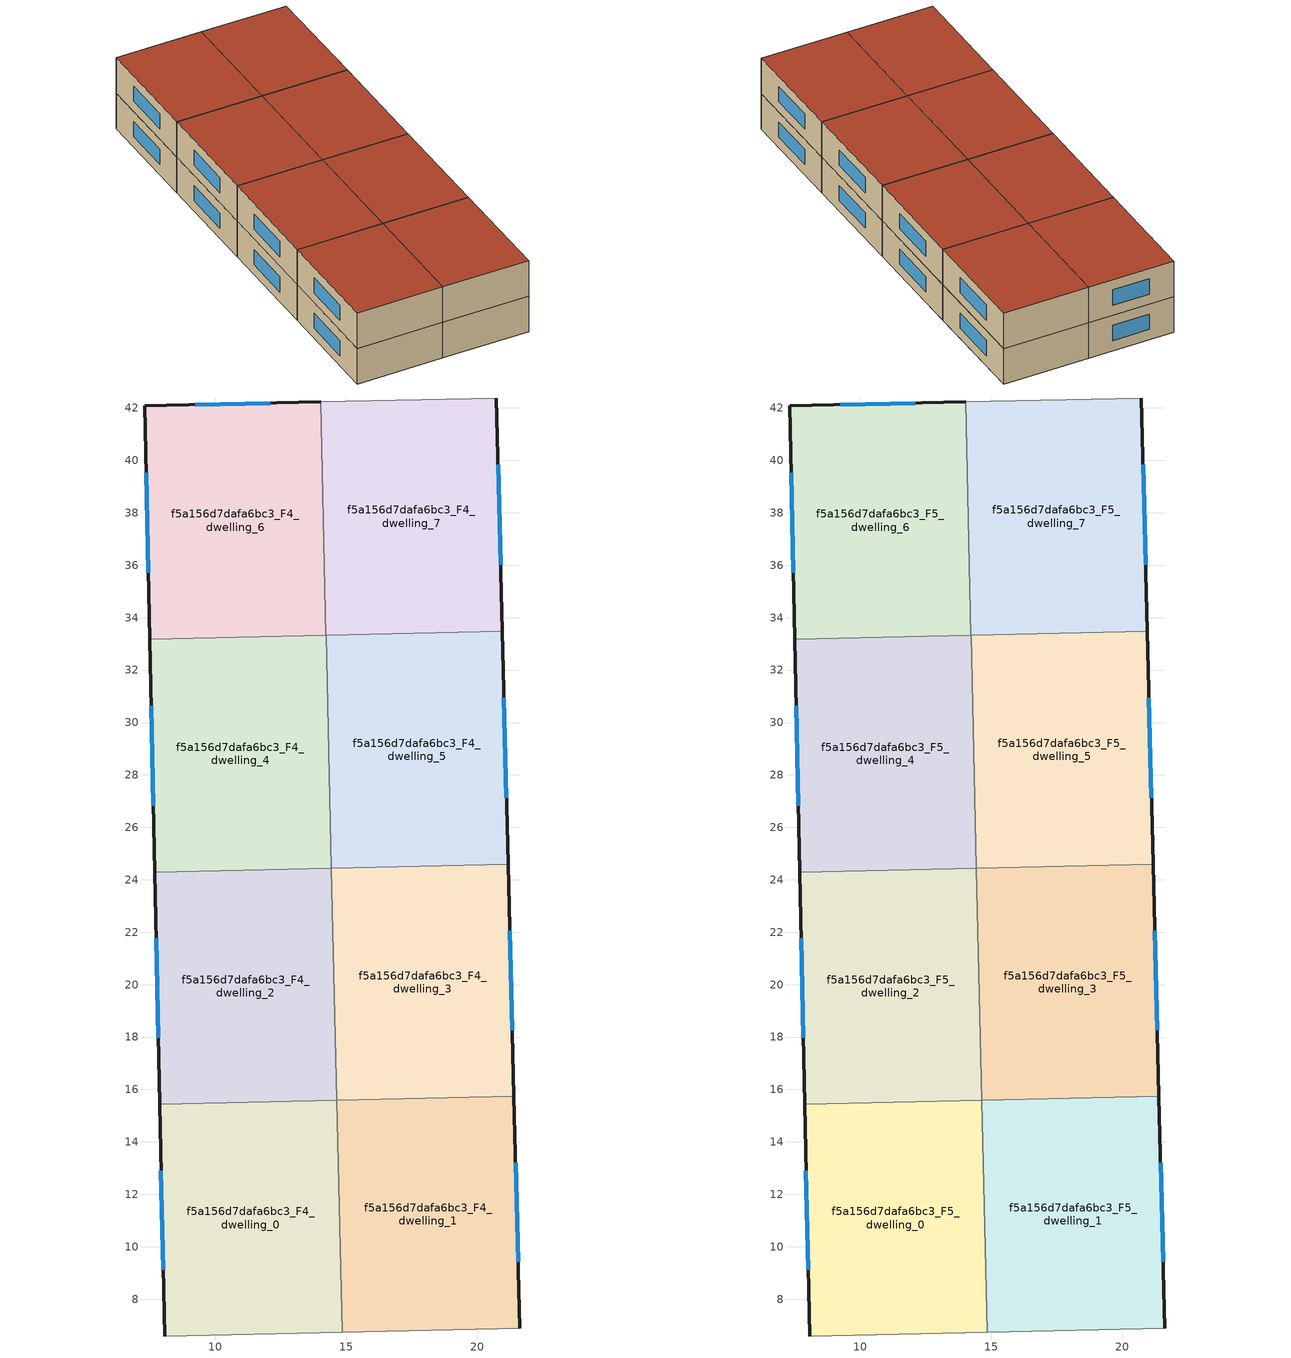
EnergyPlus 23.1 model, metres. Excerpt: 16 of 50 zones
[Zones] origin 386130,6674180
f5a156d7dafa6bc3_F4_dwelling_0
 floor to f5a156d7dafa6bc3_F3_dwelling_0 (EU_floor_Construction): 14.65,15.58 14.84,6.75 8.07,6.6 7.89,15.43 z12
 wall outside (EU_wall_Construction): 7.89,15.43 8.07,6.6 z12:15
 wall to f5a156d7dafa6bc3_F4_dwelling_1 (EU_wall_Construction): 14.84,6.75 14.65,15.58 z12:15
 wall adiabatic (EU_wall_Construction): 8.07,6.6 14.84,6.75 z12:15
 wall to f5a156d7dafa6bc3_F4_dwelling_2 (EU_wall_Construction): 14.64,15.58 7.89,15.43 z12:15
 window (EU_Window_Construction): 7.94,12.91 8.02,9.12 z12.86:14.14
f5a156d7dafa6bc3_F4_dwelling_1
 floor to f5a156d7dafa6bc3_F3_dwelling_1 (EU_floor_Construction): 21.4,15.74 21.62,6.9 14.84,6.75 14.65,15.58 z12
 wall outside (EU_wall_Construction): 21.62,6.9 21.4,15.74 z12:15
 wall adiabatic (EU_wall_Construction): 14.84,6.75 21.62,6.9 z12:15
 wall to f5a156d7dafa6bc3_F4_dwelling_3 (EU_wall_Construction): 21.4,15.74 14.65,15.58 z12:15
 window (EU_Window_Construction): 21.56,9.42 21.47,13.21 z12.86:14.14
f5a156d7dafa6bc3_F4_dwelling_2
 floor to f5a156d7dafa6bc3_F3_dwelling_2 (EU_floor_Construction): 14.44,24.44 14.64,15.58 7.89,15.43 7.7,24.29 z12
 wall outside (EU_wall_Construction): 7.7,24.29 7.89,15.43 z12:15
 wall to f5a156d7dafa6bc3_F4_dwelling_3 (EU_wall_Construction): 14.64,15.58 14.44,24.44 z12:15
 wall to f5a156d7dafa6bc3_F4_dwelling_4 (EU_wall_Construction): 14.44,24.44 7.7,24.29 z12:15
 window (EU_Window_Construction): 7.75,21.76 7.83,17.97 z12.86:14.14
f5a156d7dafa6bc3_F4_dwelling_3
 floor to f5a156d7dafa6bc3_F3_dwelling_3 (EU_floor_Construction): 21.18,24.59 21.4,15.74 14.64,15.58 14.44,24.44 z12
 wall outside (EU_wall_Construction): 21.4,15.74 21.18,24.59 z12:15
 wall to f5a156d7dafa6bc3_F4_dwelling_5 (EU_wall_Construction): 21.18,24.59 14.44,24.44 z12:15
 window (EU_Window_Construction): 21.34,18.27 21.25,22.06 z12.86:14.14
f5a156d7dafa6bc3_F4_dwelling_4
 floor to f5a156d7dafa6bc3_F3_dwelling_4 (EU_floor_Construction): 14.24,33.33 14.44,24.44 7.7,24.29 7.51,33.17 z12
 wall outside (EU_wall_Construction): 7.51,33.17 7.7,24.29 z12:15
 wall to f5a156d7dafa6bc3_F4_dwelling_5 (EU_wall_Construction): 14.44,24.44 14.24,33.33 z12:15
 wall to f5a156d7dafa6bc3_F4_dwelling_6 (EU_wall_Construction): 14.23,33.33 7.51,33.17 z12:15
 window (EU_Window_Construction): 7.56,30.64 7.64,26.83 z12.86:14.14
f5a156d7dafa6bc3_F4_dwelling_5
 floor to f5a156d7dafa6bc3_F3_dwelling_5 (EU_floor_Construction): 20.96,33.48 21.18,24.59 14.44,24.44 14.24,33.33 z12
 wall outside (EU_wall_Construction): 21.18,24.59 20.96,33.48 z12:15
 wall to f5a156d7dafa6bc3_F4_dwelling_7 (EU_wall_Construction): 20.96,33.48 14.24,33.33 z12:15
 window (EU_Window_Construction): 21.12,27.13 21.02,30.94 z12.86:14.14
f5a156d7dafa6bc3_F4_dwelling_6
 floor to f5a156d7dafa6bc3_F3_dwelling_6 (EU_floor_Construction): 14.03,42.23 14.23,33.33 7.51,33.17 7.32,42.08 z12
 wall outside (EU_wall_Construction): 14.03,42.23 7.32,42.08 7.51,33.17 z12:15
 wall to f5a156d7dafa6bc3_F4_dwelling_7 (EU_wall_Construction): 14.23,33.33 14.03,42.23 z12:15
 window (EU_Window_Construction): 12.11,42.19 9.24,42.12 / 7.37,39.54 7.45,35.72 z12.86:14.14
f5a156d7dafa6bc3_F4_dwelling_7
 floor to f5a156d7dafa6bc3_F3_dwelling_7 (EU_floor_Construction): 20.74,42.38 20.96,33.48 14.23,33.33 14.03,42.23 z12
 wall outside (EU_wall_Construction): 20.96,33.48 20.74,42.38 z12:15
 wall adiabatic (EU_wall_Construction): 20.74,42.38 14.03,42.23 z12:15
 window (EU_Window_Construction): 20.9,36.02 20.8,39.84 z12.86:14.14
f5a156d7dafa6bc3_F5_dwelling_0
 floor to f5a156d7dafa6bc3_F4_dwelling_0 (EU_floor_Construction): 14.65,15.58 14.84,6.75 8.07,6.6 7.89,15.43 z15
 wall outside (EU_wall_Construction): 7.89,15.43 8.07,6.6 z15:18
 wall to f5a156d7dafa6bc3_F5_dwelling_1 (EU_wall_Construction): 14.84,6.75 14.65,15.58 z15:18
 wall adiabatic (EU_wall_Construction): 8.07,6.6 14.84,6.75 z15:18
 wall to f5a156d7dafa6bc3_F5_dwelling_2 (EU_wall_Construction): 14.64,15.58 7.89,15.43 z15:18
 window (EU_Window_Construction): 7.94,12.91 8.02,9.12 z15.86:17.14
 roof outside (EU_roof_Construction): 14.84,6.75 14.65,15.58 7.89,15.43 8.07,6.6 z18
f5a156d7dafa6bc3_F5_dwelling_1
 floor to f5a156d7dafa6bc3_F4_dwelling_1 (EU_floor_Construction): 21.4,15.74 21.62,6.9 14.84,6.75 14.65,15.58 z15
 wall outside (EU_wall_Construction): 21.62,6.9 21.4,15.74 z15:18
 wall adiabatic (EU_wall_Construction): 14.84,6.75 21.62,6.9 z15:18
 wall to f5a156d7dafa6bc3_F5_dwelling_3 (EU_wall_Construction): 21.4,15.74 14.65,15.58 z15:18
 window (EU_Window_Construction): 21.56,9.42 21.47,13.21 z15.86:17.14
 roof outside (EU_roof_Construction): 21.62,6.9 21.4,15.74 14.65,15.58 14.84,6.75 z18
f5a156d7dafa6bc3_F5_dwelling_2
 floor to f5a156d7dafa6bc3_F4_dwelling_2 (EU_floor_Construction): 14.44,24.44 14.64,15.58 7.89,15.43 7.7,24.29 z15
 wall outside (EU_wall_Construction): 7.7,24.29 7.89,15.43 z15:18
 wall to f5a156d7dafa6bc3_F5_dwelling_3 (EU_wall_Construction): 14.64,15.58 14.44,24.44 z15:18
 wall to f5a156d7dafa6bc3_F5_dwelling_4 (EU_wall_Construction): 14.44,24.44 7.7,24.29 z15:18
 window (EU_Window_Construction): 7.75,21.76 7.83,17.97 z15.86:17.14
 roof outside (EU_roof_Construction): 14.64,15.58 14.44,24.44 7.7,24.29 7.89,15.43 z18
f5a156d7dafa6bc3_F5_dwelling_3
 floor to f5a156d7dafa6bc3_F4_dwelling_3 (EU_floor_Construction): 21.18,24.59 21.4,15.74 14.64,15.58 14.44,24.44 z15
 wall outside (EU_wall_Construction): 21.4,15.74 21.18,24.59 z15:18
 wall to f5a156d7dafa6bc3_F5_dwelling_5 (EU_wall_Construction): 21.18,24.59 14.44,24.44 z15:18
 window (EU_Window_Construction): 21.34,18.27 21.25,22.06 z15.86:17.14
 roof outside (EU_roof_Construction): 21.4,15.74 21.18,24.59 14.44,24.44 14.64,15.58 z18
f5a156d7dafa6bc3_F5_dwelling_4
 floor to f5a156d7dafa6bc3_F4_dwelling_4 (EU_floor_Construction): 14.24,33.33 14.44,24.44 7.7,24.29 7.51,33.17 z15
 wall outside (EU_wall_Construction): 7.51,33.17 7.7,24.29 z15:18
 wall to f5a156d7dafa6bc3_F5_dwelling_5 (EU_wall_Construction): 14.44,24.44 14.24,33.33 z15:18
 wall to f5a156d7dafa6bc3_F5_dwelling_6 (EU_wall_Construction): 14.23,33.33 7.51,33.17 z15:18
 window (EU_Window_Construction): 7.56,30.64 7.64,26.83 z15.86:17.14
 roof outside (EU_roof_Construction): 14.44,24.44 14.24,33.33 7.51,33.17 7.7,24.29 z18
f5a156d7dafa6bc3_F5_dwelling_5
 floor to f5a156d7dafa6bc3_F4_dwelling_5 (EU_floor_Construction): 20.96,33.48 21.18,24.59 14.44,24.44 14.24,33.33 z15
 wall outside (EU_wall_Construction): 21.18,24.59 20.96,33.48 z15:18
 wall to f5a156d7dafa6bc3_F5_dwelling_7 (EU_wall_Construction): 20.96,33.48 14.24,33.33 z15:18
 window (EU_Window_Construction): 21.12,27.13 21.02,30.94 z15.86:17.14
 roof outside (EU_roof_Construction): 21.18,24.59 20.96,33.48 14.24,33.33 14.44,24.44 z18
f5a156d7dafa6bc3_F5_dwelling_6
 floor to f5a156d7dafa6bc3_F4_dwelling_6 (EU_floor_Construction): 14.03,42.23 14.23,33.33 7.51,33.17 7.32,42.08 z15
 wall outside (EU_wall_Construction): 14.03,42.23 7.32,42.08 7.51,33.17 z15:18
 wall to f5a156d7dafa6bc3_F5_dwelling_7 (EU_wall_Construction): 14.23,33.33 14.03,42.23 z15:18
 window (EU_Window_Construction): 12.11,42.19 9.24,42.12 / 7.37,39.54 7.45,35.72 z15.86:17.14
 roof outside (EU_roof_Construction): 14.23,33.33 14.03,42.23 7.32,42.08 7.51,33.17 z18
f5a156d7dafa6bc3_F5_dwelling_7
 floor to f5a156d7dafa6bc3_F4_dwelling_7 (EU_floor_Construction): 20.74,42.38 20.96,33.48 14.23,33.33 14.03,42.23 z15
 wall outside (EU_wall_Construction): 20.96,33.48 20.74,42.38 z15:18
 wall adiabatic (EU_wall_Construction): 20.74,42.38 14.03,42.23 z15:18
 window (EU_Window_Construction): 20.9,36.02 20.8,39.84 z15.86:17.14
 roof outside (EU_roof_Construction): 20.96,33.48 20.74,42.38 14.03,42.23 14.23,33.33 z18
[Building]
EU S2 Campaign: North Axis=0; Terrain=City; Solar Distribution=FullExterior
[Site:Location]
Helsinki-Vantaa.AP: Latitude=60.317; Longitude=24.963; Time Zone=2; Elevation=54.6
[SizingPeriod:WeatherFileDays]
AnnualSizingPeriod: Begin Month=1; Begin Day of Month=1; End Month=12; End Day of Month=31; Day of Week for Start Day=Monday; Use Weather File Daylight Saving Period=No; Use Weather File Rain and Snow Indicators=No
[MATERIAL]
EU_InternalMass_Material: Roughness=MediumRough; Thickness=0.1; Conductivity=1; Density=1800; Specific Heat=900; Thermal Absorptance=0.9; Solar Absorptance=0.7; Visible Absorptance=0.7
[MATERIAL:NOMASS] Roughness=MediumRough; Thermal Absorptance=0.9; Solar Absorptance=0.7; Visible Absorptance=0.7
Name | Thermal Resistance
EU_wall_NoMass | 1.10183
EU_roof_NoMass; EU_floor_NoMass | 1.70606
[WINDOWMATERIAL:SIMPLEGLAZINGSYSTEM]
EU_Window_SimpleGlazing: UFactor=3.11035; Solar Heat Gain Coefficient=0.8; Visible Transmittance=0.8
[CONSTRUCTION]
EU_wall_Construction: EU_wall_NoMass
EU_roof_Construction: EU_roof_NoMass
EU_floor_Construction: EU_floor_NoMass
EU_Window_Construction: EU_Window_SimpleGlazing
EU_InternalMass_Construction: EU_InternalMass_Material
[ZONE] Type=1; Multiplier=1; Ceiling Height=autocalculate; Floor Area=autocalculate; Part of Total Floor Area=Yes
Name | Volume
f5a156d7dafa6bc3_F4_dwelling_0; f5a156d7dafa6bc3_F5_dwelling_0; f5a156d7dafa6bc3_F4_dwelling_4; f5a156d7dafa6bc3_F5_dwelling_4 | 179.521
f5a156d7dafa6bc3_F4_dwelling_1; f5a156d7dafa6bc3_F5_dwelling_1 | 179.531
f5a156d7dafa6bc3_F4_dwelling_2; f5a156d7dafa6bc3_F5_dwelling_2 | 179.509
f5a156d7dafa6bc3_F4_dwelling_3; f5a156d7dafa6bc3_F5_dwelling_3 | 179.515
f5a156d7dafa6bc3_F4_dwelling_5; f5a156d7dafa6bc3_F5_dwelling_5 | 179.52
f5a156d7dafa6bc3_F4_dwelling_6; f5a156d7dafa6bc3_F5_dwelling_6 | 179.523
f5a156d7dafa6bc3_F4_dwelling_7; f5a156d7dafa6bc3_F5_dwelling_7 | 179.53
[INTERNALMASS] Construction=EU_InternalMass_Construction
Name | Zone or ZoneList | Surface Area
f5a156d7dafa6bc3_F4_dwelling_0_EU_InternalMass | f5a156d7dafa6bc3_F4_dwelling_0 | 59.8405
f5a156d7dafa6bc3_F4_dwelling_1_EU_InternalMass | f5a156d7dafa6bc3_F4_dwelling_1 | 59.8414
f5a156d7dafa6bc3_F4_dwelling_2_EU_InternalMass | f5a156d7dafa6bc3_F4_dwelling_2 | 59.8365
f5a156d7dafa6bc3_F4_dwelling_3_EU_InternalMass | f5a156d7dafa6bc3_F4_dwelling_3 | 59.8384
f5a156d7dafa6bc3_F4_dwelling_4_EU_InternalMass | f5a156d7dafa6bc3_F4_dwelling_4 | 59.8387
f5a156d7dafa6bc3_F4_dwelling_5_EU_InternalMass | f5a156d7dafa6bc3_F4_dwelling_5 | 59.8373
f5a156d7dafa6bc3_F4_dwelling_6_EU_InternalMass | f5a156d7dafa6bc3_F4_dwelling_6 | 59.8387
f5a156d7dafa6bc3_F4_dwelling_7_EU_InternalMass | f5a156d7dafa6bc3_F4_dwelling_7 | 59.8452
f5a156d7dafa6bc3_F5_dwelling_0_EU_InternalMass | f5a156d7dafa6bc3_F5_dwelling_0 | 59.8405
f5a156d7dafa6bc3_F5_dwelling_1_EU_InternalMass | f5a156d7dafa6bc3_F5_dwelling_1 | 59.8414
f5a156d7dafa6bc3_F5_dwelling_2_EU_InternalMass | f5a156d7dafa6bc3_F5_dwelling_2 | 59.8365
f5a156d7dafa6bc3_F5_dwelling_3_EU_InternalMass | f5a156d7dafa6bc3_F5_dwelling_3 | 59.8384
f5a156d7dafa6bc3_F5_dwelling_4_EU_InternalMass | f5a156d7dafa6bc3_F5_dwelling_4 | 59.8387
f5a156d7dafa6bc3_F5_dwelling_5_EU_InternalMass | f5a156d7dafa6bc3_F5_dwelling_5 | 59.8373
f5a156d7dafa6bc3_F5_dwelling_6_EU_InternalMass | f5a156d7dafa6bc3_F5_dwelling_6 | 59.8387
f5a156d7dafa6bc3_F5_dwelling_7_EU_InternalMass | f5a156d7dafa6bc3_F5_dwelling_7 | 59.8452
[OTHEREQUIPMENT] Fuel Type=Electricity; Design Level Calculation Method=Watts/Area; Power per Zone Floor Area=1; Fraction Latent=0; Fraction Radiant=0; Fraction Lost=0; Carbon Dioxide Generation Rate=0; EndUse Subcategory=EU_Step8_InternalGains
Name | Zone or ZoneList or Space or SpaceList | Schedule
EU_Step8_InternalGain_f5a156d7dafa6bc3_F4_dwelling_0_f000 | f5a156d7dafa6bc3_F4_dwelling_0 | EU_Step8_GainSchedule_f5a156d7dafa6bc3_F4_dwelling_0_f000
EU_Step8_InternalGain_f5a156d7dafa6bc3_F4_dwelling_1_f000 | f5a156d7dafa6bc3_F4_dwelling_1 | EU_Step8_GainSchedule_f5a156d7dafa6bc3_F4_dwelling_1_f000
EU_Step8_InternalGain_f5a156d7dafa6bc3_F4_dwelling_2_f000 | f5a156d7dafa6bc3_F4_dwelling_2 | EU_Step8_GainSchedule_f5a156d7dafa6bc3_F4_dwelling_2_f000
EU_Step8_InternalGain_f5a156d7dafa6bc3_F4_dwelling_3_f000 | f5a156d7dafa6bc3_F4_dwelling_3 | EU_Step8_GainSchedule_f5a156d7dafa6bc3_F4_dwelling_3_f000
EU_Step8_InternalGain_f5a156d7dafa6bc3_F4_dwelling_4_f000 | f5a156d7dafa6bc3_F4_dwelling_4 | EU_Step8_GainSchedule_f5a156d7dafa6bc3_F4_dwelling_4_f000
EU_Step8_InternalGain_f5a156d7dafa6bc3_F4_dwelling_5_f000 | f5a156d7dafa6bc3_F4_dwelling_5 | EU_Step8_GainSchedule_f5a156d7dafa6bc3_F4_dwelling_5_f000
EU_Step8_InternalGain_f5a156d7dafa6bc3_F4_dwelling_6_f000 | f5a156d7dafa6bc3_F4_dwelling_6 | EU_Step8_GainSchedule_f5a156d7dafa6bc3_F4_dwelling_6_f000
EU_Step8_InternalGain_f5a156d7dafa6bc3_F4_dwelling_7_f000 | f5a156d7dafa6bc3_F4_dwelling_7 | EU_Step8_GainSchedule_f5a156d7dafa6bc3_F4_dwelling_7_f000
EU_Step8_InternalGain_f5a156d7dafa6bc3_F5_dwelling_0_f000 | f5a156d7dafa6bc3_F5_dwelling_0 | EU_Step8_GainSchedule_f5a156d7dafa6bc3_F5_dwelling_0_f000
EU_Step8_InternalGain_f5a156d7dafa6bc3_F5_dwelling_1_f000 | f5a156d7dafa6bc3_F5_dwelling_1 | EU_Step8_GainSchedule_f5a156d7dafa6bc3_F5_dwelling_1_f000
EU_Step8_InternalGain_f5a156d7dafa6bc3_F5_dwelling_2_f000 | f5a156d7dafa6bc3_F5_dwelling_2 | EU_Step8_GainSchedule_f5a156d7dafa6bc3_F5_dwelling_2_f000
EU_Step8_InternalGain_f5a156d7dafa6bc3_F5_dwelling_3_f000 | f5a156d7dafa6bc3_F5_dwelling_3 | EU_Step8_GainSchedule_f5a156d7dafa6bc3_F5_dwelling_3_f000
EU_Step8_InternalGain_f5a156d7dafa6bc3_F5_dwelling_4_f000 | f5a156d7dafa6bc3_F5_dwelling_4 | EU_Step8_GainSchedule_f5a156d7dafa6bc3_F5_dwelling_4_f000
EU_Step8_InternalGain_f5a156d7dafa6bc3_F5_dwelling_5_f000 | f5a156d7dafa6bc3_F5_dwelling_5 | EU_Step8_GainSchedule_f5a156d7dafa6bc3_F5_dwelling_5_f000
EU_Step8_InternalGain_f5a156d7dafa6bc3_F5_dwelling_6_f000 | f5a156d7dafa6bc3_F5_dwelling_6 | EU_Step8_GainSchedule_f5a156d7dafa6bc3_F5_dwelling_6_f000
EU_Step8_InternalGain_f5a156d7dafa6bc3_F5_dwelling_7_f000 | f5a156d7dafa6bc3_F5_dwelling_7 | EU_Step8_GainSchedule_f5a156d7dafa6bc3_F5_dwelling_7_f000
[ZONEVENTILATION:DESIGNFLOWRATE] Schedule=EU_AlwaysOn; Design Flow Rate Calculation Method=AirChanges/Hour; Air Changes per Hour=0.756316; Ventilation Type=Natural; Fan Pressure Rise=0; Fan Total Efficiency=1; Constant Term Coefficient=1; Temperature Term Coefficient=0; Velocity Term Coefficient=0; Velocity Squared Term Coefficient=0; Minimum Indoor Temperature=-100; Maximum Indoor Temperature=100; Delta Temperature=-100; Minimum Outdoor Temperature=-100; Maximum Outdoor Temperature=100; Maximum Wind Speed=40
Name | Zone or ZoneList or Space or SpaceList
EU_ConstantAir_f5a156d7dafa6bc3_F4_dwelling_0 | f5a156d7dafa6bc3_F4_dwelling_0
EU_ConstantAir_f5a156d7dafa6bc3_F4_dwelling_1 | f5a156d7dafa6bc3_F4_dwelling_1
EU_ConstantAir_f5a156d7dafa6bc3_F4_dwelling_2 | f5a156d7dafa6bc3_F4_dwelling_2
EU_ConstantAir_f5a156d7dafa6bc3_F4_dwelling_3 | f5a156d7dafa6bc3_F4_dwelling_3
EU_ConstantAir_f5a156d7dafa6bc3_F4_dwelling_4 | f5a156d7dafa6bc3_F4_dwelling_4
EU_ConstantAir_f5a156d7dafa6bc3_F4_dwelling_5 | f5a156d7dafa6bc3_F4_dwelling_5
EU_ConstantAir_f5a156d7dafa6bc3_F4_dwelling_6 | f5a156d7dafa6bc3_F4_dwelling_6
EU_ConstantAir_f5a156d7dafa6bc3_F4_dwelling_7 | f5a156d7dafa6bc3_F4_dwelling_7
EU_ConstantAir_f5a156d7dafa6bc3_F5_dwelling_0 | f5a156d7dafa6bc3_F5_dwelling_0
EU_ConstantAir_f5a156d7dafa6bc3_F5_dwelling_1 | f5a156d7dafa6bc3_F5_dwelling_1
EU_ConstantAir_f5a156d7dafa6bc3_F5_dwelling_2 | f5a156d7dafa6bc3_F5_dwelling_2
EU_ConstantAir_f5a156d7dafa6bc3_F5_dwelling_3 | f5a156d7dafa6bc3_F5_dwelling_3
EU_ConstantAir_f5a156d7dafa6bc3_F5_dwelling_4 | f5a156d7dafa6bc3_F5_dwelling_4
EU_ConstantAir_f5a156d7dafa6bc3_F5_dwelling_5 | f5a156d7dafa6bc3_F5_dwelling_5
EU_ConstantAir_f5a156d7dafa6bc3_F5_dwelling_6 | f5a156d7dafa6bc3_F5_dwelling_6
EU_ConstantAir_f5a156d7dafa6bc3_F5_dwelling_7 | f5a156d7dafa6bc3_F5_dwelling_7
[HVACTEMPLATE:THERMOSTAT] Constant Heating Setpoint=20; Constant Cooling Setpoint=50
EU_HeatOnly_f5a156d7dafa6bc3_F0_dwelling_0; EU_HeatOnly_f5a156d7dafa6bc3_F0_dwelling_1; EU_HeatOnly_f5a156d7dafa6bc3_F0_dwelling_2; EU_HeatOnly_f5a156d7dafa6bc3_F0_dwelling_3; EU_HeatOnly_f5a156d7dafa6bc3_F0_dwelling_4; EU_HeatOnly_f5a156d7dafa6bc3_F0_dwelling_5; EU_HeatOnly_f5a156d7dafa6bc3_F0_dwelling_6; EU_HeatOnly_f5a156d7dafa6bc3_F0_dwelling_7; EU_HeatOnly_f5a156d7dafa6bc3_F0_dwelling_8; EU_HeatOnly_f5a156d7dafa6bc3_F1_dwelling_0; EU_HeatOnly_f5a156d7dafa6bc3_F1_dwelling_1; EU_HeatOnly_f5a156d7dafa6bc3_F1_dwelling_2; EU_HeatOnly_f5a156d7dafa6bc3_F1_dwelling_3; EU_HeatOnly_f5a156d7dafa6bc3_F1_dwelling_4; EU_HeatOnly_f5a156d7dafa6bc3_F1_dwelling_5; EU_HeatOnly_f5a156d7dafa6bc3_F1_dwelling_6; EU_HeatOnly_f5a156d7dafa6bc3_F1_dwelling_7; EU_HeatOnly_f5a156d7dafa6bc3_F1_dwelling_8; EU_HeatOnly_f5a156d7dafa6bc3_F2_dwelling_0; EU_HeatOnly_f5a156d7dafa6bc3_F2_dwelling_1; EU_HeatOnly_f5a156d7dafa6bc3_F2_dwelling_2; EU_HeatOnly_f5a156d7dafa6bc3_F2_dwelling_3; EU_HeatOnly_f5a156d7dafa6bc3_F2_dwelling_4; EU_HeatOnly_f5a156d7dafa6bc3_F2_dwelling_5; EU_HeatOnly_f5a156d7dafa6bc3_F2_dwelling_6; EU_HeatOnly_f5a156d7dafa6bc3_F2_dwelling_7; EU_HeatOnly_f5a156d7dafa6bc3_F3_dwelling_0; EU_HeatOnly_f5a156d7dafa6bc3_F3_dwelling_1; EU_HeatOnly_f5a156d7dafa6bc3_F3_dwelling_2; EU_HeatOnly_f5a156d7dafa6bc3_F3_dwelling_3; EU_HeatOnly_f5a156d7dafa6bc3_F3_dwelling_4; EU_HeatOnly_f5a156d7dafa6bc3_F3_dwelling_5; EU_HeatOnly_f5a156d7dafa6bc3_F3_dwelling_6; EU_HeatOnly_f5a156d7dafa6bc3_F3_dwelling_7; EU_HeatOnly_f5a156d7dafa6bc3_F4_dwelling_0; EU_HeatOnly_f5a156d7dafa6bc3_F4_dwelling_1; EU_HeatOnly_f5a156d7dafa6bc3_F4_dwelling_2; EU_HeatOnly_f5a156d7dafa6bc3_F4_dwelling_3; EU_HeatOnly_f5a156d7dafa6bc3_F4_dwelling_4; EU_HeatOnly_f5a156d7dafa6bc3_F4_dwelling_5; EU_HeatOnly_f5a156d7dafa6bc3_F4_dwelling_6; EU_HeatOnly_f5a156d7dafa6bc3_F4_dwelling_7; EU_HeatOnly_f5a156d7dafa6bc3_F5_dwelling_0; EU_HeatOnly_f5a156d7dafa6bc3_F5_dwelling_1; EU_HeatOnly_f5a156d7dafa6bc3_F5_dwelling_2; EU_HeatOnly_f5a156d7dafa6bc3_F5_dwelling_3; EU_HeatOnly_f5a156d7dafa6bc3_F5_dwelling_4; EU_HeatOnly_f5a156d7dafa6bc3_F5_dwelling_5; EU_HeatOnly_f5a156d7dafa6bc3_F5_dwelling_6; EU_HeatOnly_f5a156d7dafa6bc3_F5_dwelling_7
[HVACTEMPLATE:ZONE:IDEALLOADSAIRSYSTEM] System Availability Schedule=EU_AlwaysOn; Maximum Heating Supply Air Temperature=50; Minimum Cooling Supply Air Temperature=13; Maximum Heating Supply Air Humidity Ratio=0.0156; Minimum Cooling Supply Air Humidity Ratio=0.0077; Heating Limit=NoLimit; Cooling Limit=NoLimit; Heating Availability Schedule=EU_AlwaysOn; Cooling Availability Schedule=EU_CoolingOff; Dehumidification Control Type=ConstantSensibleHeatRatio; Cooling Sensible Heat Ratio=0.7; Dehumidification Setpoint=60; Humidification Control Type=None; Humidification Setpoint=30; Outdoor Air Method=None; Outdoor Air Flow Rate per Person=0.00944; Outdoor Air Flow Rate per Zone Floor Area=0; Outdoor Air Flow Rate per Zone=0; Demand Controlled Ventilation Type=None; Outdoor Air Economizer Type=NoEconomizer; Heat Recovery Type=None; Sensible Heat Recovery Effectiveness=0.7; Latent Heat Recovery Effectiveness=0.65
Name | Template Thermostat
f5a156d7dafa6bc3_F4_dwelling_0 | EU_HeatOnly_f5a156d7dafa6bc3_F4_dwelling_0
f5a156d7dafa6bc3_F4_dwelling_1 | EU_HeatOnly_f5a156d7dafa6bc3_F4_dwelling_1
f5a156d7dafa6bc3_F4_dwelling_2 | EU_HeatOnly_f5a156d7dafa6bc3_F4_dwelling_2
f5a156d7dafa6bc3_F4_dwelling_3 | EU_HeatOnly_f5a156d7dafa6bc3_F4_dwelling_3
f5a156d7dafa6bc3_F4_dwelling_4 | EU_HeatOnly_f5a156d7dafa6bc3_F4_dwelling_4
f5a156d7dafa6bc3_F4_dwelling_5 | EU_HeatOnly_f5a156d7dafa6bc3_F4_dwelling_5
f5a156d7dafa6bc3_F4_dwelling_6 | EU_HeatOnly_f5a156d7dafa6bc3_F4_dwelling_6
f5a156d7dafa6bc3_F4_dwelling_7 | EU_HeatOnly_f5a156d7dafa6bc3_F4_dwelling_7
f5a156d7dafa6bc3_F5_dwelling_0 | EU_HeatOnly_f5a156d7dafa6bc3_F5_dwelling_0
f5a156d7dafa6bc3_F5_dwelling_1 | EU_HeatOnly_f5a156d7dafa6bc3_F5_dwelling_1
f5a156d7dafa6bc3_F5_dwelling_2 | EU_HeatOnly_f5a156d7dafa6bc3_F5_dwelling_2
f5a156d7dafa6bc3_F5_dwelling_3 | EU_HeatOnly_f5a156d7dafa6bc3_F5_dwelling_3
f5a156d7dafa6bc3_F5_dwelling_4 | EU_HeatOnly_f5a156d7dafa6bc3_F5_dwelling_4
f5a156d7dafa6bc3_F5_dwelling_5 | EU_HeatOnly_f5a156d7dafa6bc3_F5_dwelling_5
f5a156d7dafa6bc3_F5_dwelling_6 | EU_HeatOnly_f5a156d7dafa6bc3_F5_dwelling_6
f5a156d7dafa6bc3_F5_dwelling_7 | EU_HeatOnly_f5a156d7dafa6bc3_F5_dwelling_7
[SIZING:ZONE] Zone Cooling Design Supply Air Temperature Input Method=SupplyAirTemperature; Zone Cooling Design Supply Air Temperature=13; Zone Heating Design Supply Air Temperature Input Method=SupplyAirTemperature; Zone Heating Design Supply Air Temperature=50; Zone Cooling Design Supply Air Humidity Ratio=0.008; Zone Heating Design Supply Air Humidity Ratio=0.008; Cooling Design Air Flow Method=DesignDay; Cooling Design Air Flow Rate=0; Cooling Minimum Air Flow per Zone Floor Area=0.000762; Cooling Minimum Air Flow=0; Cooling Minimum Air Flow Fraction=0.2; Heating Design Air Flow Method=DesignDay; Heating Design Air Flow Rate=0; Heating Maximum Air Flow per Zone Floor Area=0.002032; Heating Maximum Air Flow=0.141576; Heating Maximum Air Flow Fraction=0.3; Account for Dedicated Outdoor Air System=No; Dedicated Outdoor Air System Control Strategy=NeutralSupplyAir; Dedicated Outdoor Air Low Setpoint Temperature for Design=autosize; Dedicated Outdoor Air High Setpoint Temperature for Design=autosize; Zone Load Sizing Method=Sensible Load Only No Latent Load; Zone Latent Cooling Design Supply Air Humidity Ratio Input Method=HumidityRatioDifference; Zone Cooling Design Supply Air Humidity Ratio Difference=0.005; Zone Latent Heating Design Supply Air Humidity Ratio Input Method=HumidityRatioDifference; Zone Humidification Design Supply Air Humidity Ratio Difference=0.005
f5a156d7dafa6bc3_F4_dwelling_0; f5a156d7dafa6bc3_F4_dwelling_1; f5a156d7dafa6bc3_F4_dwelling_2; f5a156d7dafa6bc3_F4_dwelling_3; f5a156d7dafa6bc3_F4_dwelling_4; f5a156d7dafa6bc3_F4_dwelling_5; f5a156d7dafa6bc3_F4_dwelling_6; f5a156d7dafa6bc3_F4_dwelling_7; f5a156d7dafa6bc3_F5_dwelling_0; f5a156d7dafa6bc3_F5_dwelling_1; f5a156d7dafa6bc3_F5_dwelling_2; f5a156d7dafa6bc3_F5_dwelling_3; f5a156d7dafa6bc3_F5_dwelling_4; f5a156d7dafa6bc3_F5_dwelling_5; f5a156d7dafa6bc3_F5_dwelling_6; f5a156d7dafa6bc3_F5_dwelling_7
[SCHEDULE:CONSTANT]
Name | Hourly Value
EU_AlwaysOn | 1
EU_CoolingOff | 0
[SCHEDULE:FILE] Column Number=1; Rows to Skip at Top=0; Number of Hours of Data=8760; Column Separator=Comma; Interpolate to Timestep=No; Minutes per Item=60; Adjust Schedule for Daylight Savings=Yes
Name | File
EU_Step8_GainSchedule_f5a156d7dafa6bc3_F4_dwelling_0_f000 | ../../schedules/f5a156d7dafa6bc3/f5a156d7dafa6bc3_F4_dwelling_0_f000_gain.csv
EU_Step8_GainSchedule_f5a156d7dafa6bc3_F4_dwelling_1_f000 | ../../schedules/f5a156d7dafa6bc3/f5a156d7dafa6bc3_F4_dwelling_1_f000_gain.csv
EU_Step8_GainSchedule_f5a156d7dafa6bc3_F4_dwelling_2_f000 | ../../schedules/f5a156d7dafa6bc3/f5a156d7dafa6bc3_F4_dwelling_2_f000_gain.csv
EU_Step8_GainSchedule_f5a156d7dafa6bc3_F4_dwelling_3_f000 | ../../schedules/f5a156d7dafa6bc3/f5a156d7dafa6bc3_F4_dwelling_3_f000_gain.csv
EU_Step8_GainSchedule_f5a156d7dafa6bc3_F4_dwelling_4_f000 | ../../schedules/f5a156d7dafa6bc3/f5a156d7dafa6bc3_F4_dwelling_4_f000_gain.csv
EU_Step8_GainSchedule_f5a156d7dafa6bc3_F4_dwelling_5_f000 | ../../schedules/f5a156d7dafa6bc3/f5a156d7dafa6bc3_F4_dwelling_5_f000_gain.csv
EU_Step8_GainSchedule_f5a156d7dafa6bc3_F4_dwelling_6_f000 | ../../schedules/f5a156d7dafa6bc3/f5a156d7dafa6bc3_F4_dwelling_6_f000_gain.csv
EU_Step8_GainSchedule_f5a156d7dafa6bc3_F4_dwelling_7_f000 | ../../schedules/f5a156d7dafa6bc3/f5a156d7dafa6bc3_F4_dwelling_7_f000_gain.csv
EU_Step8_GainSchedule_f5a156d7dafa6bc3_F5_dwelling_0_f000 | ../../schedules/f5a156d7dafa6bc3/f5a156d7dafa6bc3_F5_dwelling_0_f000_gain.csv
EU_Step8_GainSchedule_f5a156d7dafa6bc3_F5_dwelling_1_f000 | ../../schedules/f5a156d7dafa6bc3/f5a156d7dafa6bc3_F5_dwelling_1_f000_gain.csv
EU_Step8_GainSchedule_f5a156d7dafa6bc3_F5_dwelling_2_f000 | ../../schedules/f5a156d7dafa6bc3/f5a156d7dafa6bc3_F5_dwelling_2_f000_gain.csv
EU_Step8_GainSchedule_f5a156d7dafa6bc3_F5_dwelling_3_f000 | ../../schedules/f5a156d7dafa6bc3/f5a156d7dafa6bc3_F5_dwelling_3_f000_gain.csv
EU_Step8_GainSchedule_f5a156d7dafa6bc3_F5_dwelling_4_f000 | ../../schedules/f5a156d7dafa6bc3/f5a156d7dafa6bc3_F5_dwelling_4_f000_gain.csv
EU_Step8_GainSchedule_f5a156d7dafa6bc3_F5_dwelling_5_f000 | ../../schedules/f5a156d7dafa6bc3/f5a156d7dafa6bc3_F5_dwelling_5_f000_gain.csv
EU_Step8_GainSchedule_f5a156d7dafa6bc3_F5_dwelling_6_f000 | ../../schedules/f5a156d7dafa6bc3/f5a156d7dafa6bc3_F5_dwelling_6_f000_gain.csv
EU_Step8_GainSchedule_f5a156d7dafa6bc3_F5_dwelling_7_f000 | ../../schedules/f5a156d7dafa6bc3/f5a156d7dafa6bc3_F5_dwelling_7_f000_gain.csv
